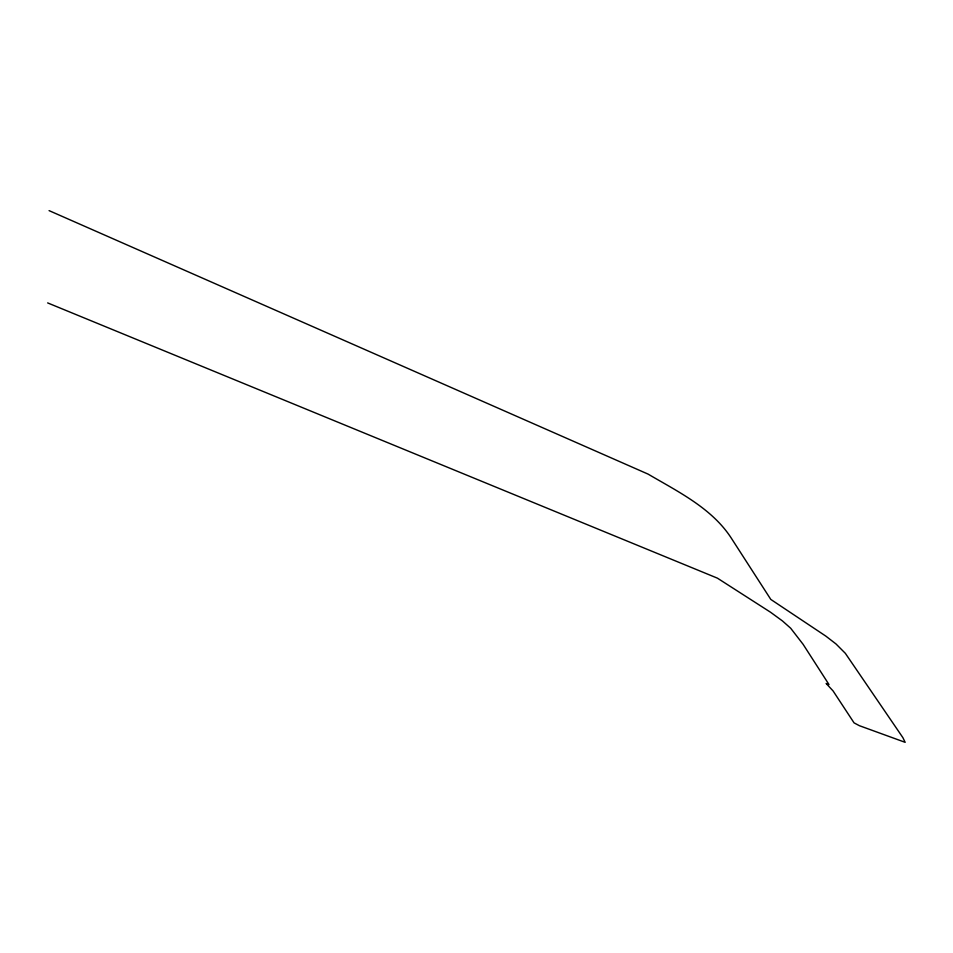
<?xml version="1.0" encoding="UTF-8"?>
<svg xmlns="http://www.w3.org/2000/svg" width="953" height="953" viewBox="0 0 953 953"><rect width="100%" height="100%" fill="white"/><g stroke="black" fill="none" stroke-linecap="round" stroke-linejoin="round"><path stroke-width="1.43" d="M47.65 302.911L717.418 578.161L770.477 612.195L782.437 620.927L790.668 628.218L803.069 644.264L828.991 684.552L826.132 683.456L833.065 690.913L854.055 722.862L859.403 725.698L905.159 742.327L902.884 737.646L845.335 653.317L836.019 643.978L825.786 636.08L770.798 599.425L731.046 537.742C711.665 508.104 677.952 491.641 648.123 474.129L49.08 210.625"/></g></svg>
